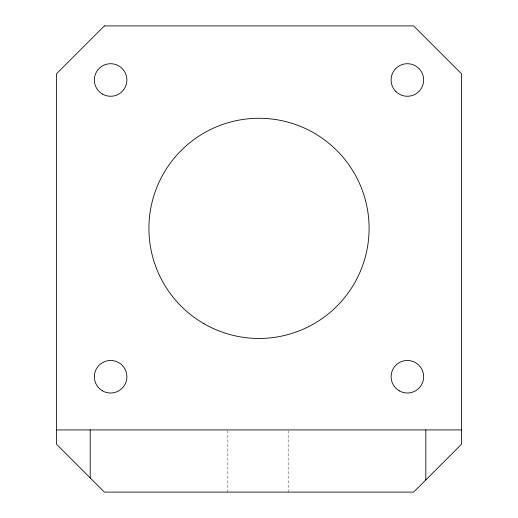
<?xml version="1.0" encoding="UTF-8"?>
<svg xmlns="http://www.w3.org/2000/svg" width="518" height="518" viewBox="0 0 518 518"><rect width="100%" height="100%" fill="white"/><g stroke="black" fill="none" stroke-linecap="round" stroke-linejoin="round"><path stroke-width="0.39" stroke-dasharray="2.59 1.94" d="M288.163 430.723L288.163 492.1M227.855 430.723L227.855 492.1"/><path stroke-width="0.78" d="M56.533 429.921L461.467 429.921M425.822 429.921L425.822 479.882M90.197 429.921L90.197 477.894M104.396 25.9L56.533 73.763L56.533 444.237L104.396 492.1L413.604 492.1L461.467 444.237L461.467 73.763L413.604 25.9L104.396 25.9M395.875 91.492A16.272 16.272 0 0 0 423.102 84.201A16.272 16.272 0 0 0 403.166 64.264A16.272 16.272 0 0 0 395.875 91.492M399.242 390.837A16.272 16.272 0 0 0 423.653 376.748A16.272 16.272 0 0 0 399.242 362.652A16.272 16.272 0 0 0 399.242 390.837M102.486 94.082A16.272 16.272 0 0 0 126.897 79.986A16.272 16.272 0 0 0 102.486 65.896A16.272 16.272 0 0 0 102.486 94.082M102.486 390.837A16.272 16.272 0 0 0 126.897 376.748A16.272 16.272 0 0 0 102.486 362.652A16.272 16.272 0 0 0 102.486 390.837M203.956 323.705A110.088 110.088 0 0 0 369.088 228.367A110.088 110.088 0 0 0 203.956 133.029A110.088 110.088 0 0 0 203.956 323.705"/></g></svg>
